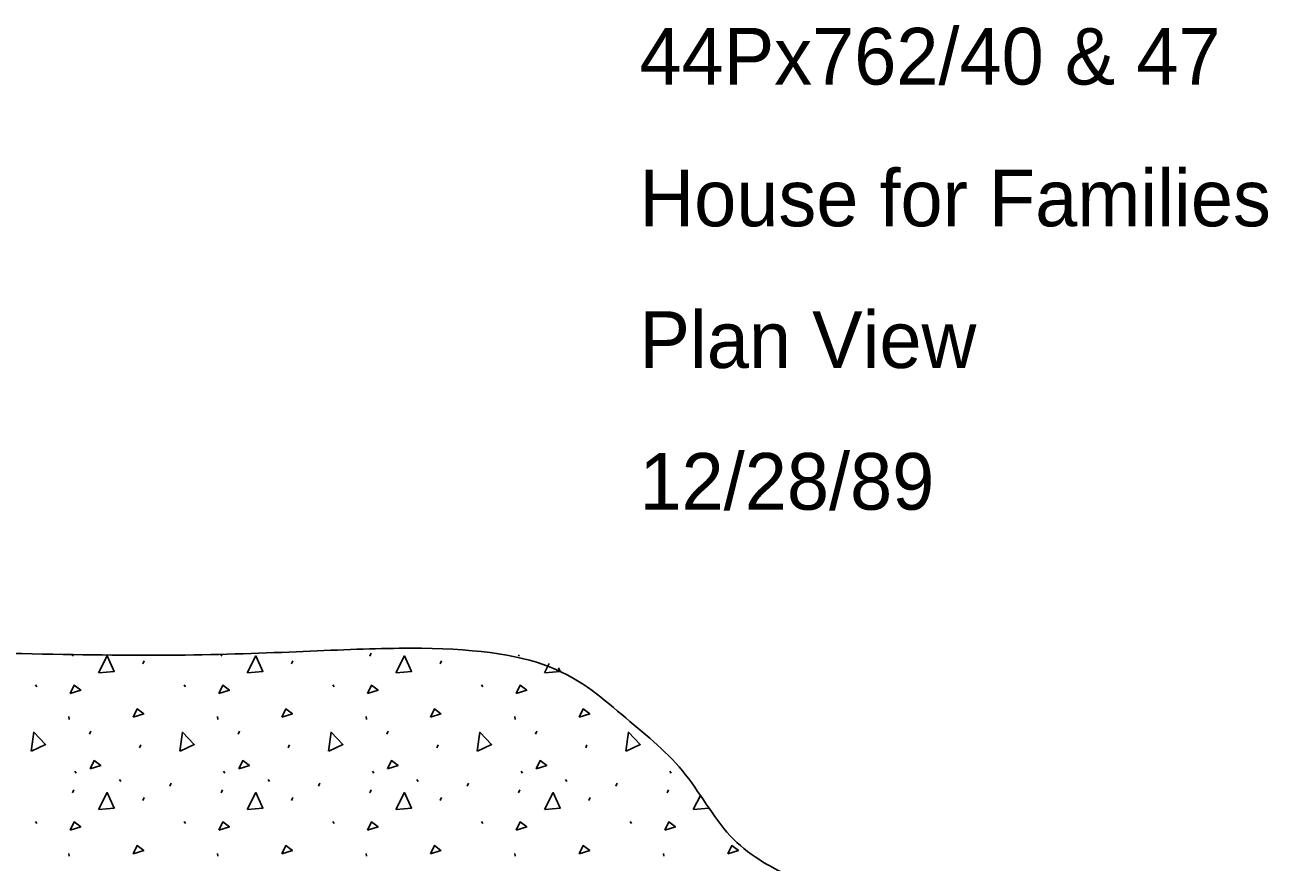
# Model space of a CAD drawing. Extents: x 1 to 19.8, y 6.7 to 26.8.
# Drawn here: x 8.145 to 12.535, y 23.841 to 26.795 of the extents above; entities that cross this region are included whole.
import ezdxf

# ---------------------------------------------------------------- set-up
doc = ezdxf.new("R2010")
doc.units = 0
for name, color, linetype in [('1 Context Lines', 7, 'Continuous'), ('Default', 7, 'Continuous'), ('Fill', 7, 'Continuous')]:
    doc.layers.add(name, color=color, linetype=linetype)

msp = doc.modelspace()

# ---------------------------------------------------------------- linework, layer by layer
at = {"layer": '1 Context Lines'}
msp.add_open_spline([(11.3693, 23.5117), (11.3296, 23.5591), (11.2497, 23.6541), (11.0612, 23.7122), (10.8498, 23.7818), (10.6205, 23.911), (10.4818, 24.1778), (10.2528, 24.3564), (10.0215, 24.5646), (9.5148, 24.6135), (8.7202, 24.5523), (7.4972, 24.6014), (6.195, 24.5466), (5.0307, 24.6053), (4.1306, 24.536), (3.5089, 24.5759), (3.1292, 24.5483), (2.9989, 24.5567), (2.9739, 24.5587)], degree=3, dxfattribs=at)
at = {"layer": 'Fill'}
for p, q in [((8.3134, 24.5671), (8.3159, 24.5727)), ((8.5621, 24.5403), (8.5668, 24.5508)), ((8.8383, 24.5671), (8.8421, 24.5757)), ((9.0871, 24.5403), (9.0917, 24.5508)), ((9.3632, 24.5671), (9.3679, 24.5776)), ((9.612, 24.5403), (9.6167, 24.5508)), ((9.8882, 24.5671), (9.8901, 24.5715)), ((8.1829, 24.4657), (8.1875, 24.4587)), ((8.7078, 24.4657), (8.7125, 24.4587)), ((9.2327, 24.4657), (9.2374, 24.4587)), ((9.7577, 24.4657), (9.7623, 24.4587)), ((8.3007, 24.3539), (8.3018, 24.3434)), ((8.8256, 24.3539), (8.8268, 24.3434)), ((9.3505, 24.3539), (9.3517, 24.3434)), ((9.8755, 24.3539), (9.8766, 24.3434)), ((8.3733, 24.292), (8.378, 24.3025)), ((8.8983, 24.292), (8.9029, 24.3025)), ((9.4232, 24.292), (9.4279, 24.3025)), ((9.9481, 24.292), (9.9528, 24.3025)), ((8.5505, 24.2443), (8.5551, 24.2548)), ((9.0754, 24.2443), (9.0801, 24.2548)), ((9.6003, 24.2443), (9.605, 24.2548)), ((10.1253, 24.2443), (10.1299, 24.2548)), ((8.3222, 24.1616), (8.3269, 24.1546)), ((8.8471, 24.1616), (8.8518, 24.1546)), ((9.3721, 24.1616), (9.3768, 24.1546)), ((9.897, 24.1616), (9.9017, 24.1546)), ((10.4219, 24.1616), (10.4266, 24.1546)), ((8.4792, 24.1319), (8.4839, 24.1249)), ((8.6565, 24.1091), (8.6612, 24.1196)), ((9.0041, 24.1319), (9.0088, 24.1249)), ((9.1814, 24.1091), (9.1861, 24.1196)), ((9.5291, 24.1319), (9.5337, 24.1249)), ((9.7064, 24.1091), (9.7111, 24.1196)), ((10.054, 24.1319), (10.0587, 24.1249)), ((10.2313, 24.1091), (10.236, 24.1196)), ((8.3134, 24.0847), (8.318, 24.0952)), ((8.5621, 24.0579), (8.5668, 24.0684)), ((8.8383, 24.0847), (8.843, 24.0952)), ((9.0871, 24.0579), (9.0917, 24.0684)), ((9.3632, 24.0847), (9.3679, 24.0952)), ((9.612, 24.0579), (9.6167, 24.0684)), ((9.8882, 24.0847), (9.8929, 24.0952)), ((10.1369, 24.0579), (10.1416, 24.0684)), ((10.4131, 24.0847), (10.4178, 24.0952)), ((8.1829, 23.9834), (8.1875, 23.9764)), ((8.7078, 23.9834), (8.7125, 23.9764)), ((9.2327, 23.9834), (9.2374, 23.9764)), ((9.7577, 23.9834), (9.7623, 23.9764)), ((10.2826, 23.9834), (10.2873, 23.9764)), ((8.3007, 23.8716), (8.3018, 23.8611)), ((8.8256, 23.8716), (8.8268, 23.8611)), ((9.3505, 23.8716), (9.3517, 23.8611)), ((9.8755, 23.8716), (9.8766, 23.8611)), ((10.4004, 23.8716), (10.4016, 23.8611))]:
    msp.add_line(p, q, dxfattribs=at)
for points in [[(8.4048, 24.5088), (8.4363, 24.5682), (8.4607, 24.5135), (8.406, 24.5088)], [(8.9297, 24.5088), (8.9612, 24.5682), (8.9857, 24.5135), (8.9309, 24.5088)], [(9.4547, 24.5088), (9.4861, 24.5682), (9.5106, 24.5135), (9.4558, 24.5088)], [(9.9796, 24.5088), (9.9969, 24.5416)], [(10.0296, 24.5267), (10.0355, 24.5135), (9.9808, 24.5088)], [(8.3052, 24.4354), (8.3192, 24.4645), (8.3425, 24.447), (8.3052, 24.4354)], [(8.8302, 24.4354), (8.8441, 24.4645), (8.8674, 24.447), (8.8302, 24.4354)], [(9.3551, 24.4354), (9.3691, 24.4645), (9.3924, 24.447), (9.3551, 24.4354)], [(9.88, 24.4354), (9.894, 24.4645), (9.9173, 24.447), (9.88, 24.4354)], [(8.5274, 24.3521), (8.5414, 24.3812), (8.5647, 24.3637), (8.5274, 24.3521)], [(9.0523, 24.3521), (9.0663, 24.3812), (9.0896, 24.3637), (9.0523, 24.3521)], [(9.5773, 24.3521), (9.5912, 24.3812), (9.6145, 24.3637), (9.5773, 24.3521)], [(10.1022, 24.3521), (10.1162, 24.3812), (10.1395, 24.3637), (10.1022, 24.3521)], [(8.1673, 24.2322), (8.1766, 24.2988), (8.2183, 24.2557), (8.1684, 24.2326)], [(8.6922, 24.2322), (8.7015, 24.2988), (8.7432, 24.2557), (8.6933, 24.2326)], [(9.2172, 24.2322), (9.2264, 24.2988), (9.2682, 24.2557), (9.2183, 24.2326)], [(9.7421, 24.2322), (9.7514, 24.2988), (9.7931, 24.2557), (9.7432, 24.2326)], [(10.2671, 24.2322), (10.2763, 24.2988), (10.318, 24.2557), (10.2681, 24.2326)], [(8.3757, 24.1697), (8.3897, 24.1988), (8.413, 24.1813), (8.3757, 24.1697)], [(8.9006, 24.1697), (8.9146, 24.1988), (8.9379, 24.1813), (8.9006, 24.1697)], [(9.4255, 24.1697), (9.4395, 24.1988), (9.4628, 24.1813), (9.4255, 24.1697)], [(9.9505, 24.1697), (9.9645, 24.1988), (9.9878, 24.1813), (9.9505, 24.1697)], [(8.4048, 24.0265), (8.4363, 24.0859), (8.4607, 24.0311), (8.406, 24.0265)], [(8.9297, 24.0265), (8.9612, 24.0859), (8.9857, 24.0311), (8.9309, 24.0265)], [(9.4547, 24.0265), (9.4861, 24.0859), (9.5106, 24.0311), (9.4558, 24.0265)], [(9.9796, 24.0265), (10.0111, 24.0859), (10.0355, 24.0311), (9.9808, 24.0265)], [(10.5045, 24.0265), (10.5305, 24.0756)], [(10.5603, 24.0311), (10.5057, 24.0265)], [(8.3052, 23.9531), (8.3192, 23.9822), (8.3425, 23.9647), (8.3052, 23.9531)], [(8.8302, 23.9531), (8.8441, 23.9822), (8.8674, 23.9647), (8.8302, 23.9531)], [(9.3551, 23.9531), (9.3691, 23.9822), (9.3924, 23.9647), (9.3551, 23.9531)], [(9.88, 23.9531), (9.894, 23.9822), (9.9173, 23.9647), (9.88, 23.9531)], [(10.405, 23.9531), (10.4189, 23.9822), (10.4422, 23.9647), (10.405, 23.9531)], [(8.5274, 23.8698), (8.5414, 23.8989), (8.5647, 23.8814), (8.5274, 23.8698)], [(9.0523, 23.8698), (9.0663, 23.8989), (9.0896, 23.8814), (9.0523, 23.8698)], [(9.5773, 23.8698), (9.5912, 23.8989), (9.6145, 23.8814), (9.5773, 23.8698)], [(10.1022, 23.8698), (10.1162, 23.8989), (10.1395, 23.8814), (10.1022, 23.8698)], [(10.6271, 23.8698), (10.6411, 23.8989), (10.6644, 23.8814), (10.6271, 23.8698)]]:
    msp.add_lwpolyline(points, dxfattribs=at)

# ---------------------------------------------------------------- texts
at = {"layer": 'Default'}
for s, p in [('44Px762/40 & 47', (10.3152, 26.5841)), ('House for Families', (10.3152, 26.0841)), ('Plan View', (10.3152, 25.5841)), ('12/28/89', (10.3152, 25.0841))]:
    msp.add_text(s, height=0.2, dxfattribs=at).set_placement(p)

doc.saveas('drawing.dxf')
